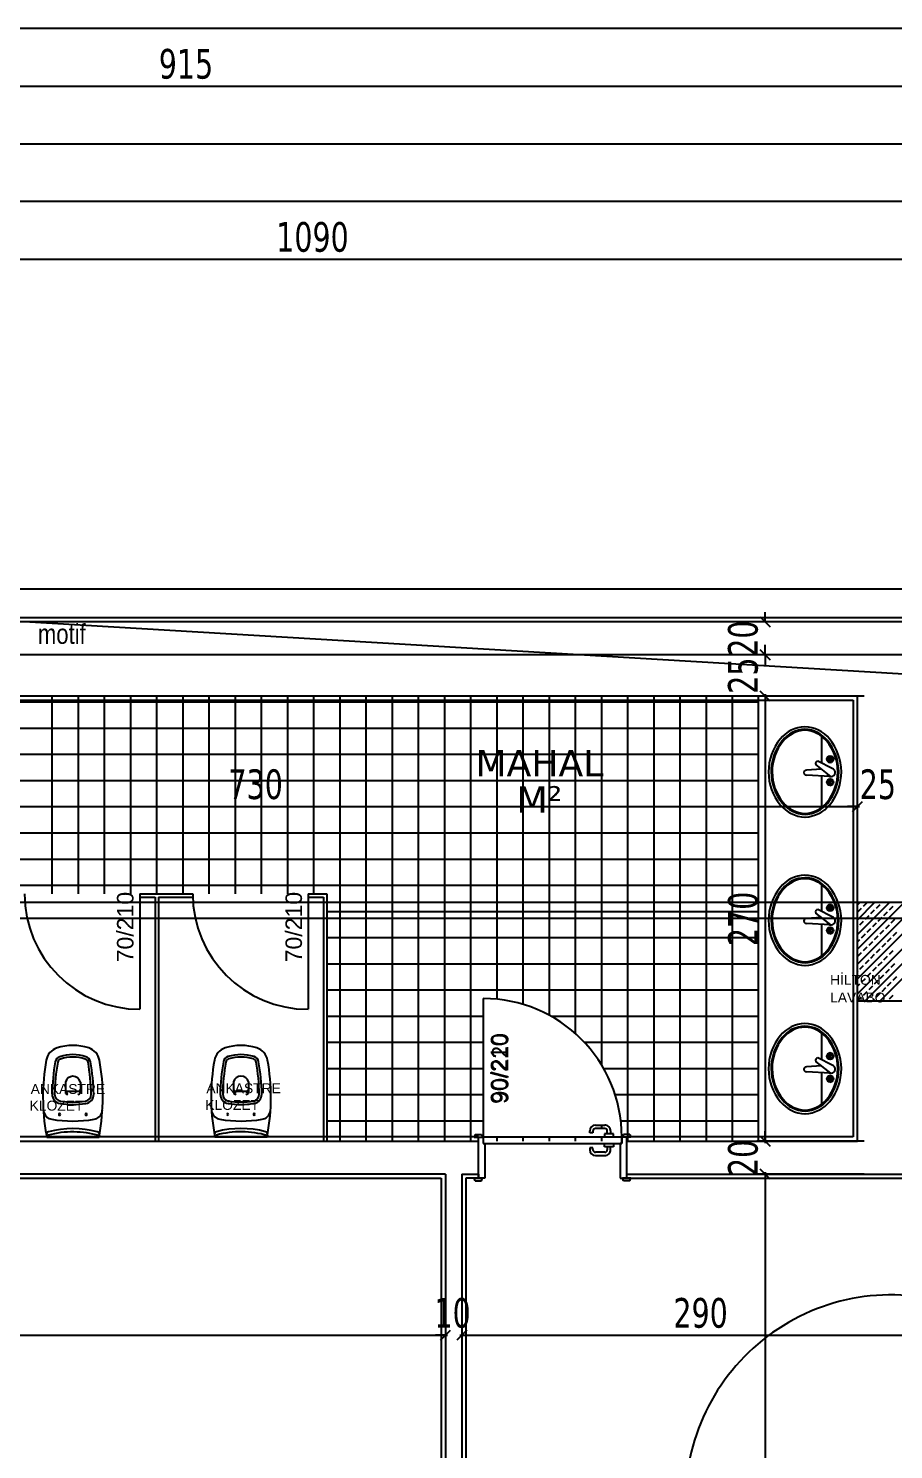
# Model space of a CAD drawing. Header units: millimetres. Extents: x 43168.9 to 43194.6, y -25545.1 to -25543.4.
# Drawn here: x 43176.3383 to 43176.4433, y -25543.9043 to -25543.7319 of the extents above; entities that cross this region are included whole.
import ezdxf
from ezdxf.enums import TextEntityAlignment as Align

# ---------------------------------------------------------------- set-up
doc = ezdxf.new("R2010")
doc.units = ezdxf.units.MM
doc.header["$LTSCALE"] = 200
for name, pattern in [('DASHDOT', [1, 0.5, -0.25, 0, -0.25]), ('DASHDOT2', [0.5, 0.25, -0.125, 0, -0.125]), ('HIDDEN2', [0.1875, 0.125, -0.0625])]:
    doc.linetypes.add(name, pattern=pattern)
for name, color, linetype in [('ahsap-mal_sgh', 44, 'Continuous'), ('aks_sgh', 5, 'DASHDOT2'), ('dograma_sgh', 43, 'Continuous'), ('duv_sgh', 4, 'Continuous'), ('gor-3_sgh', 191, 'Continuous'), ('gor-4_sgh', 17, 'Continuous'), ('izd.tas.alt_sgh', 214, 'HIDDEN2'), ('kolon-b.a_sgh', 6, 'Continuous'), ('olcuaks_sgh', 41, 'Continuous'), ('olcudis_sgh', 185, 'Continuous'), ('olcuic_sgh', 183, 'Continuous'), ('poz_sgh', 12, 'Continuous'), ('siva_sgh', 145, 'Continuous'), ('tarama-betonarme_sgh', 223, 'Continuous'), ('tarama-zemin_sgh', 197, 'Continuous'), ('yapi-yaklasma_sgh', 41, 'DASHDOT'), ('yazi-genel_sgh', 7, 'Continuous'), ('yazi-merdi_sgh', 9, 'Continuous')]:
    doc.layers.add(name, color=color, linetype=linetype)
doc.styles.add('dim', font='VERDANA.TTF', dxfattribs={"width": 0.7})
doc.styles.add('text1', font='VERDANA.TTF')
doc.styles.add('text2', font='arial.ttf')

msp = doc.modelspace()

# ---------------------------------------------------------------- linework, layer by layer
at = {"color": 0, "linetype": 'ByBlock', "lineweight": -2}
for p, q in [((43176.42708504685, -25543.80331939969), (43176.42828504685, -25543.80451939969)), ((43176.42828504685, -25543.80851939969), (43176.42708504685, -25543.80731939969)), ((43176.42708504685, -25543.80731939969), (43176.42828504685, -25543.80851939969)), ((43176.42828504685, -25543.81351939969), (43176.42708504685, -25543.81231939969)), ((43176.42828504685, -25543.81351939969), (43176.42708504685, -25543.81231939969)), ((43176.43827904171, -25543.82692160917), (43176.43947904171, -25543.82572160917)), ((43176.43827904171, -25543.82692160917), (43176.43947904171, -25543.82572160917)), ((43176.42708504685, -25543.86631939969), (43176.42828504685, -25543.86751939969)), ((43176.42708504685, -25543.86631939969), (43176.42828504685, -25543.86751939969)), ((43176.42828504685, -25543.87151939969), (43176.42708504685, -25543.87031939969)), ((43176.42828504685, -25543.87151939969), (43176.42708504685, -25543.87031939969)), ((43176.38827897156, -25543.89105548641), (43176.38947897156, -25543.88985548641)), ((43176.38827897156, -25543.89105548641), (43176.38947897156, -25543.88985548641)), ((43176.39147849217, -25543.88985548641), (43176.39027849217, -25543.89105548641)), ((43176.39147849217, -25543.88985548641), (43176.39027849217, -25543.89105548641))]:
    msp.add_line(p, q, dxfattribs=at)
at = {"color": 0}
for p, q in [((43176.43456886913, -25543.82105482806), (43176.43456155071, -25543.81781560509)), ((43176.43566369481, -25543.82267447481), (43176.4338258716, -25543.82123768714)), ((43176.43583141184, -25543.82171259138), (43176.43408909859, -25543.82080487576)), ((43176.4345033729, -25543.82176799277), (43176.43268267696, -25543.82189350493)), ((43176.4355856699, -25543.82267836698), (43176.43268403254, -25543.8224935034)), ((43176.43458094517, -25543.82639982743), (43176.43457239136, -25543.82261381091)), ((43176.43456886913, -25543.83905482806), (43176.43456155071, -25543.83581560509)), ((43176.43583141184, -25543.83971259138), (43176.43408909859, -25543.83880487576)), ((43176.4345033729, -25543.83976799277), (43176.43268267696, -25543.83989350493)), ((43176.4355856699, -25543.84067836698), (43176.43268403254, -25543.8404935034)), ((43176.43566369481, -25543.84067447481), (43176.4338258716, -25543.83923768714)), ((43176.43458094517, -25543.84439982743), (43176.43457239136, -25543.84061381091)), ((43176.43456886913, -25543.85705482806), (43176.43456155071, -25543.85381560509)), ((43176.4345033729, -25543.85776799277), (43176.43268267696, -25543.85789350493)), ((43176.43566369481, -25543.85867447481), (43176.4338258716, -25543.85723768714)), ((43176.43583141184, -25543.85771259138), (43176.43408909859, -25543.85680487576)), ((43176.4355856699, -25543.85867836698), (43176.43268403254, -25543.8584935034)), ((43176.43458094517, -25543.86239982743), (43176.43457239136, -25543.85861381091))]:
    msp.add_line(p, q, dxfattribs=at)
at = {"color": 0, "linetype": 'Continuous'}
for p, q in [((43176.34276762548, -25543.85974547969), (43176.34276762548, -25543.86095507969)), ((43176.34276762548, -25543.86085427969), (43176.34458202549, -25543.86085427969)), ((43176.34458202549, -25543.85974547969), (43176.34458202549, -25543.86095507969)), ((43176.36316762548, -25543.85973623457), (43176.36316762548, -25543.86094583457)), ((43176.36316762548, -25543.86084503457), (43176.36498202548, -25543.86084503457)), ((43176.36498202548, -25543.85973623457), (43176.36498202548, -25543.86094583457)), ((43176.34051216548, -25543.86641939969), (43176.34684481885, -25543.86641939969)), ((43176.36091216548, -25543.86641015457), (43176.36724481885, -25543.86641015457))]:
    msp.add_line(p, q, dxfattribs=at)
at = {"color": 0}
for centre, radius in [((43176.43557335302, -25543.82058902033), 0.0003999999999999999), ((43176.43557336418, -25543.82059395941), 0.00012439710618346), ((43176.43557963119, -25543.82336781058), 0.0003999999999999999), ((43176.4355835999, -25543.82337272114), 0.00012439710618346), ((43176.43557335302, -25543.83858902033), 0.0003999999999999999), ((43176.43557336418, -25543.83859395941), 0.00012439710618346), ((43176.43557963119, -25543.84136781058), 0.0003999999999999999), ((43176.4355835999, -25543.84137272114), 0.00012439710618346), ((43176.43557335302, -25543.85658902033), 0.0003999999999999999), ((43176.43557336418, -25543.85659395941), 0.00012439710618346), ((43176.43557963119, -25543.85936781058), 0.0003999999999999999), ((43176.4355835999, -25543.85937272114), 0.00012439710618346)]:
    msp.add_circle(centre, radius, dxfattribs=at)
for centre, radius, start, end in [((43176.43265225047, -25543.82067906822), 0.004049800000000042, 92.34144846815191, 141.0254493116323), ((43176.43265225047, -25543.82067906822), 0.003729800000000142, 92.34144846815191, 141.0374485130349), ((43176.43265225047, -25543.82067906822), 0.003609800000000368, 92.4144489425547, 141.0414486837131), ((43176.43236439121, -25543.82067971858), 0.003729799999999996, 39.22144891144489, 87.91744892275713), ((43176.43236439121, -25543.82067971858), 0.003609800000000158, 39.21744894451481, 87.84444887202177), ((43176.43236439121, -25543.82067971858), 0.004049800000000196, 39.23344902604195, 87.91744892275713), ((43176.43236439121, -25543.82067971858), 0.004049800000000196, 39.23344902604195, 87.91744892275713), ((43176.43439522357, -25543.82210811395), 0.006303700000000025, 140.8924481706946, 180.1294491598119), ((43176.43439522357, -25543.82210811395), 0.005983699999999953, 140.8924481706946, 180.1294491598119), ((43176.43439522357, -25543.82210811395), 0.005863699999999879, 140.8924481706946, 180.1294491598119), ((43176.43062787319, -25543.82211662559), 0.005863680000000023, 0.1294491598119359, 39.36644884608541), ((43176.43062787319, -25543.82211662559), 0.00598367999999993, 0.1294491598119359, 39.36644884608541), ((43176.43062787319, -25543.82211662559), 0.00630367999999993, 0.1294491598119359, 39.36644884608541), ((43176.43410378835, -25543.82111026008), 0.0003057374255369491, 92.75394875847647, 204.6318366495053), ((43176.43537362108, -25543.82070788947), 0.0002299507936827259, 59.99192556043507, 150.5591996478084), ((43176.43537310831, -25543.82048093307), 0.0002299507936830513, 209.6996983647158, 299.1727794599041), ((43176.43568638537, -25543.82039142524), 0.0002299507936863471, 119.6996974594217, 210.6818776873972), ((43176.43568728909, -25543.82079142422), 0.0002299507936839769, 151.504049280144, 240.5592005554265), ((43176.43545942897, -25543.82039193801), 0.0002299507936865124, 329.5770206721867, 60.55920055542649), ((43176.43546033269, -25543.82079193699), 0.0002299507936837746, 299.6996974594217, 28.75484834267048), ((43176.43577362005, -25543.82070698575), 0.0002299507936834118, 29.6996983647158, 120.2669726766437), ((43176.43577310729, -25543.82048002935), 0.0002299507936838005, 241.0861183972154, 330.5591996478084), ((43176.43439522357, -25543.82210811395), 0.006303680000000212, 180.1294491598119, 219.3664488460854), ((43176.43439522357, -25543.82210811395), 0.006303680000000212, 180.1294491598119, 219.3664488460854), ((43176.43439522357, -25543.82210811395), 0.00598367999999993, 180.1294491598119, 219.3664488460854), ((43176.43439522357, -25543.82210811395), 0.005863680000000023, 180.1294491598119, 219.3664488460854), ((43176.43268335475, -25543.82219350417), 0.0002999999999999998, 90.12944811996509, 270.1294481199652), ((43176.43062787319, -25543.82211662559), 0.005863680000000021, 320.8924481706946, 0.1294491598119359), ((43176.43537989924, -25543.82348667972), 0.0002299507936829976, 61.08611839721542, 150.5591996478084), ((43176.43568011333, -25543.82218672309), 0.0005000000000000007, 194.2419070007854, 73.73305435689988), ((43176.43062787319, -25543.82211662559), 0.005983680000000094, 320.8924481706946, 0.1294491598119359), ((43176.43569267383, -25543.82317477208), 0.0002299507936846747, 119.6996974594217, 208.7548483426704), ((43176.43062787319, -25543.82211662559), 0.0063036799999998, 320.8924481706946, 0.1294491598119359), ((43176.43546571743, -25543.82317528485), 0.0002299507936848985, 331.504049280144, 60.55920055542649), ((43176.43577989822, -25543.823485776), 0.0002299507936828297, 29.6996983647158, 119.1727794599041), ((43176.43537938647, -25543.82325972332), 0.000229950793684276, 209.6996983647158, 300.2669726766437), ((43176.43569357755, -25543.82357477106), 0.0002299507936844641, 149.5770206721868, 240.5592005554265), ((43176.43546662115, -25543.82357528383), 0.0002299507936846248, 299.6996974594217, 30.68187768739717), ((43176.43577938545, -25543.8232588196), 0.0002299507936852562, 239.991925560435, 330.5591996478084), ((43176.43265872556, -25543.82354502091), 0.004049800000000196, 219.2334490260419, 267.9174489227572), ((43176.43265872556, -25543.82354502091), 0.004049800000000196, 219.2334490260419, 267.9174489227572), ((43176.43265872556, -25543.82354502091), 0.003729799999999996, 219.2214489114449, 267.9174489227572), ((43176.43265872556, -25543.82354502091), 0.003609800000000158, 219.2174489445148, 267.8444488720218), ((43176.43237086629, -25543.82354567127), 0.003609800000000086, 272.4144489425547, 321.0414486837131), ((43176.43237086629, -25543.82354567127), 0.003729800000000142, 272.3414484681519, 321.0374485130349), ((43176.43237086629, -25543.82354567127), 0.004049800000000324, 272.3414484681519, 321.0254493116323), ((43176.43237086629, -25543.82354567127), 0.004049800000000324, 272.3414484681519, 321.0254493116323), ((43176.43265225047, -25543.83867906822), 0.004049800000000042, 92.34144846815191, 141.0254493116323), ((43176.43265225047, -25543.83867906822), 0.003729800000000142, 92.34144846815191, 141.0374485130349), ((43176.43265225047, -25543.83867906822), 0.003609800000000368, 92.4144489425547, 141.0414486837131), ((43176.43236439121, -25543.83867971858), 0.003729799999999996, 39.22144891144489, 87.91744892275713), ((43176.43236439121, -25543.83867971858), 0.003609800000000158, 39.21744894451481, 87.84444887202177), ((43176.43236439121, -25543.83867971858), 0.004049800000000196, 39.23344902604195, 87.91744892275713), ((43176.43236439121, -25543.83867971858), 0.004049800000000196, 39.23344902604195, 87.91744892275713), ((43176.43439522357, -25543.84010811395), 0.006303700000000025, 140.8924481706946, 180.1294491598119), ((43176.43439522357, -25543.84010811395), 0.005983699999999953, 140.8924481706946, 180.1294491598119), ((43176.43439522357, -25543.84010811395), 0.005863699999999879, 140.8924481706946, 180.1294491598119), ((43176.43062787319, -25543.84011662559), 0.005863680000000023, 0.1294491598119359, 39.36644884608541), ((43176.43062787319, -25543.84011662559), 0.00598367999999993, 0.1294491598119359, 39.36644884608541), ((43176.43062787319, -25543.84011662559), 0.00630367999999993, 0.1294491598119359, 39.36644884608541), ((43176.43410378835, -25543.83911026008), 0.0003057374255369491, 92.75394875847647, 204.6318366495053), ((43176.43537362108, -25543.83870788947), 0.0002299507936827259, 59.99192556043507, 150.5591996478084), ((43176.43537310831, -25543.83848093307), 0.0002299507936830513, 209.6996983647158, 299.1727794599041), ((43176.43568638537, -25543.83839142524), 0.0002299507936863471, 119.6996974594217, 210.6818776873972), ((43176.43568728909, -25543.83879142422), 0.0002299507936839769, 151.504049280144, 240.5592005554265), ((43176.43545942897, -25543.83839193801), 0.0002299507936865124, 329.5770206721867, 60.55920055542649), ((43176.43546033269, -25543.83879193699), 0.0002299507936837746, 299.6996974594217, 28.75484834267048), ((43176.43577362005, -25543.83870698575), 0.0002299507936834118, 29.6996983647158, 120.2669726766437), ((43176.43577310729, -25543.83848002935), 0.0002299507936838005, 241.0861183972154, 330.5591996478084), ((43176.43439522357, -25543.84010811395), 0.006303680000000212, 180.1294491598119, 219.3664488460854), ((43176.43439522357, -25543.84010811395), 0.006303680000000212, 180.1294491598119, 219.3664488460854), ((43176.43439522357, -25543.84010811395), 0.00598367999999993, 180.1294491598119, 219.3664488460854), ((43176.43439522357, -25543.84010811395), 0.005863680000000023, 180.1294491598119, 219.3664488460854), ((43176.43268335475, -25543.84019350417), 0.0002999999999999998, 90.12944811996509, 270.1294481199652), ((43176.43062787319, -25543.84011662559), 0.005863680000000021, 320.8924481706946, 0.1294491598119359), ((43176.43568011333, -25543.84018672309), 0.0005000000000000007, 194.2419070007854, 73.73305435689988), ((43176.43062787319, -25543.84011662559), 0.005983680000000094, 320.8924481706946, 0.1294491598119359), ((43176.43062787319, -25543.84011662559), 0.0063036799999998, 320.8924481706946, 0.1294491598119359), ((43176.43537989924, -25543.84148667972), 0.0002299507936829976, 61.08611839721542, 150.5591996478084), ((43176.43537938647, -25543.84125972332), 0.000229950793684276, 209.6996983647158, 300.2669726766437), ((43176.43569267383, -25543.84117477208), 0.0002299507936846747, 119.6996974594217, 208.7548483426704), ((43176.43569357755, -25543.84157477106), 0.0002299507936844641, 149.5770206721868, 240.5592005554265), ((43176.43546571743, -25543.84117528485), 0.0002299507936848985, 331.504049280144, 60.55920055542649), ((43176.43546662115, -25543.84157528383), 0.0002299507936846248, 299.6996974594217, 30.68187768739717), ((43176.43577938545, -25543.8412588196), 0.0002299507936852562, 239.991925560435, 330.5591996478084), ((43176.43577989822, -25543.841485776), 0.0002299507936828297, 29.6996983647158, 119.1727794599041), ((43176.43265872556, -25543.84154502091), 0.003729799999999996, 219.2214489114449, 267.9174489227572), ((43176.43265872556, -25543.84154502091), 0.003609800000000158, 219.2174489445148, 267.8444488720218), ((43176.43237086629, -25543.84154567127), 0.003609800000000086, 272.4144489425547, 321.0414486837131), ((43176.43237086629, -25543.84154567127), 0.003729800000000142, 272.3414484681519, 321.0374485130349), ((43176.43265872556, -25543.84154502091), 0.004049800000000196, 219.2334490260419, 267.9174489227572), ((43176.43265872556, -25543.84154502091), 0.004049800000000196, 219.2334490260419, 267.9174489227572), ((43176.43237086629, -25543.84154567127), 0.004049800000000324, 272.3414484681519, 321.0254493116323), ((43176.43237086629, -25543.84154567127), 0.004049800000000324, 272.3414484681519, 321.0254493116323), ((43176.43439522357, -25543.85810811395), 0.006303700000000025, 140.8924481706946, 180.1294491598119), ((43176.43265225047, -25543.85667906822), 0.004049800000000042, 92.34144846815191, 141.0254493116323), ((43176.43265225047, -25543.85667906822), 0.003729800000000142, 92.34144846815191, 141.0374485130349), ((43176.43265225047, -25543.85667906822), 0.003609800000000368, 92.4144489425547, 141.0414486837131), ((43176.43236439121, -25543.85667971858), 0.003729799999999996, 39.22144891144489, 87.91744892275713), ((43176.43236439121, -25543.85667971858), 0.003609800000000158, 39.21744894451481, 87.84444887202177), ((43176.43236439121, -25543.85667971858), 0.004049800000000196, 39.23344902604195, 87.91744892275713), ((43176.43236439121, -25543.85667971858), 0.004049800000000196, 39.23344902604195, 87.91744892275713), ((43176.43062787319, -25543.85811662559), 0.00598367999999993, 0.1294491598119359, 39.36644884608541), ((43176.43062787319, -25543.85811662559), 0.00630367999999993, 0.1294491598119359, 39.36644884608541), ((43176.43439522357, -25543.85810811395), 0.005983699999999953, 140.8924481706946, 180.1294491598119), ((43176.43439522357, -25543.85810811395), 0.005863699999999879, 140.8924481706946, 180.1294491598119), ((43176.43062787319, -25543.85811662559), 0.005863680000000023, 0.1294491598119359, 39.36644884608541), ((43176.43410378835, -25543.85711026008), 0.0003057374255369491, 92.75394875847647, 204.6318366495053), ((43176.43537362108, -25543.85670788947), 0.0002299507936827259, 59.99192556043507, 150.5591996478084), ((43176.43537310831, -25543.85648093307), 0.0002299507936830513, 209.6996983647158, 299.1727794599041), ((43176.43568011333, -25543.85818672309), 0.0005000000000000007, 194.2419070007854, 73.73305435689988), ((43176.43568638537, -25543.85639142524), 0.0002299507936863471, 119.6996974594217, 210.6818776873972), ((43176.43568728909, -25543.85679142422), 0.0002299507936839769, 151.504049280144, 240.5592005554265), ((43176.43545942897, -25543.85639193801), 0.0002299507936865124, 329.5770206721867, 60.55920055542649), ((43176.43546033269, -25543.85679193699), 0.0002299507936837746, 299.6996974594217, 28.75484834267048), ((43176.43577362005, -25543.85670698575), 0.0002299507936834118, 29.6996983647158, 120.2669726766437), ((43176.43577310729, -25543.85648002935), 0.0002299507936838005, 241.0861183972154, 330.5591996478084), ((43176.43439522357, -25543.85810811395), 0.006303680000000212, 180.1294491598119, 219.3664488460854), ((43176.43439522357, -25543.85810811395), 0.006303680000000212, 180.1294491598119, 219.3664488460854), ((43176.43439522357, -25543.85810811395), 0.00598367999999993, 180.1294491598119, 219.3664488460854), ((43176.43439522357, -25543.85810811395), 0.005863680000000023, 180.1294491598119, 219.3664488460854), ((43176.43268335475, -25543.85819350417), 0.0002999999999999998, 90.12944811996509, 270.1294481199652), ((43176.43062787319, -25543.85811662559), 0.005863680000000021, 320.8924481706946, 0.1294491598119359), ((43176.43537989924, -25543.85948667972), 0.0002299507936829976, 61.08611839721542, 150.5591996478084), ((43176.43537938647, -25543.85925972332), 0.000229950793684276, 209.6996983647158, 300.2669726766437), ((43176.43062787319, -25543.85811662559), 0.005983680000000094, 320.8924481706946, 0.1294491598119359), ((43176.43569267383, -25543.85917477208), 0.0002299507936846747, 119.6996974594217, 208.7548483426704), ((43176.43569357755, -25543.85957477106), 0.0002299507936844641, 149.5770206721868, 240.5592005554265), ((43176.43062787319, -25543.85811662559), 0.0063036799999998, 320.8924481706946, 0.1294491598119359), ((43176.43546571743, -25543.85917528485), 0.0002299507936848985, 331.504049280144, 60.55920055542649), ((43176.43546662115, -25543.85957528383), 0.0002299507936846248, 299.6996974594217, 30.68187768739717), ((43176.43577938545, -25543.8592588196), 0.0002299507936852562, 239.991925560435, 330.5591996478084), ((43176.43577989822, -25543.859485776), 0.0002299507936828297, 29.6996983647158, 119.1727794599041), ((43176.43265872556, -25543.85954502091), 0.004049800000000196, 219.2334490260419, 267.9174489227572), ((43176.43265872556, -25543.85954502091), 0.004049800000000196, 219.2334490260419, 267.9174489227572), ((43176.43265872556, -25543.85954502091), 0.003729799999999996, 219.2214489114449, 267.9174489227572), ((43176.43265872556, -25543.85954502091), 0.003609800000000158, 219.2174489445148, 267.8444488720218), ((43176.43237086629, -25543.85954567127), 0.003609800000000086, 272.4144489425547, 321.0414486837131), ((43176.43237086629, -25543.85954567127), 0.003729800000000142, 272.3414484681519, 321.0374485130349), ((43176.43237086629, -25543.85954567127), 0.004049800000000324, 272.3414484681519, 321.0254493116323), ((43176.43237086629, -25543.85954567127), 0.004049800000000324, 272.3414484681519, 321.0254493116323)]:
    msp.add_arc(centre, radius, start, end, dxfattribs=at)
at = {"color": 0, "linetype": 'Continuous'}
for centre, radius, start, end in [((43176.34232966548, -25543.85743433969), 0.0019152, 107.6511703157193, 169.7388938313445), ((43176.34367482548, -25543.86166173969), 0.006351460000000001, 72.3488296842807, 107.6511703157193), ((43176.34502000548, -25543.85743433969), 0.0019152, 10.26110616865548, 72.3488296842807), ((43176.36272966548, -25543.85742509457), 0.0019152, 107.6511703157193, 169.7388938313445), ((43176.36407482548, -25543.86165249457), 0.006351460000000001, 72.3488296842807, 107.6511703157193), ((43176.36542000548, -25543.85742509457), 0.0019152, 10.26110616865548, 72.3488296842807), ((43176.36528602548, -25543.86159011969), 0.02524468, 169.7388938313445, 190.4550879234587), ((43176.36528602548, -25543.86159011969), 0.02413588000000001, 169.7388938313445, 179.1167887146018), ((43176.36528602548, -25543.86159011969), 0.02383348, 169.7388938313445, 179.1167887146018), ((43176.34232966548, -25543.85743433969), 0.0008064000000000001, 107.6511703157193, 169.7388938313445), ((43176.34232966548, -25543.85743433969), 0.000504, 107.6511703157193, 169.7388938313445), ((43176.34367482548, -25543.86166173969), 0.005242660000000001, 72.3488296842807, 107.6511703157193), ((43176.34367482548, -25543.86166173969), 0.00494026, 72.3488296842807, 107.6511703157193), ((43176.34502000548, -25543.85743433969), 0.000504, 10.26110616865548, 72.3488296842807), ((43176.34502000548, -25543.85743433969), 0.0008064000000000001, 10.26110616865548, 72.3488296842807), ((43176.32206364549, -25543.86159011969), 0.02383348, 0.8832112853981974, 10.26110616865548), ((43176.32206364549, -25543.86159011969), 0.02413588000000001, 0.8832112853981974, 10.26110616865548), ((43176.32206364549, -25543.86159011969), 0.02524468, 349.5449120765413, 10.26110616865548), ((43176.38568602548, -25543.86158087457), 0.02524468, 169.7388938313445, 190.4550879234587), ((43176.38568602548, -25543.86158087457), 0.02413588000000001, 169.7388938313445, 179.1167887146018), ((43176.38568602548, -25543.86158087457), 0.02383348, 169.7388938313445, 179.1167887146018), ((43176.36272966548, -25543.85742509457), 0.0008064000000000001, 107.6511703157193, 169.7388938313445), ((43176.36272966548, -25543.85742509457), 0.000504, 107.6511703157193, 169.7388938313445), ((43176.36407482548, -25543.86165249457), 0.005242660000000001, 72.3488296842807, 107.6511703157193), ((43176.36407482548, -25543.86165249457), 0.00494026, 72.3488296842807, 107.6511703157193), ((43176.36542000548, -25543.85742509457), 0.000504, 10.26110616865548, 72.3488296842807), ((43176.36542000548, -25543.85742509457), 0.0008064000000000001, 10.26110616865548, 72.3488296842807), ((43176.34246364548, -25543.86158087457), 0.02383348, 0.8832112853981974, 10.26110616865548), ((43176.34246364548, -25543.86158087457), 0.02413588000000001, 0.8832112853981974, 10.26110616865548), ((43176.34246364548, -25543.86158087457), 0.02524468, 349.5449120765413, 10.26110616865548), ((43176.34367482548, -25543.85997587969), 0.000936, 14.250033162787, 165.749966837213), ((43176.36407482548, -25543.85996663457), 0.000936, 14.250033162787, 165.749966837213), ((43176.34228182548, -25543.86123547969), 0.00112896, 179.1167887146018, 261.5721288573596), ((43176.34296922548, -25543.86065267969), 0.0002016, 180, 270), ((43176.34307002548, -25543.86095507969), 0.0003024, 180, 270), ((43176.34427962548, -25543.86095507969), 0.0003024, 270, 0), ((43176.34438042549, -25543.86065267969), 0.0002016, 270, 0), ((43176.34506782548, -25543.86123547969), 0.00112896, 278.4278711426404, 0.8832112853981974), ((43176.36268182549, -25543.86122623457), 0.00112896, 179.1167887146018, 261.5721288573596), ((43176.36268182549, -25543.86122623457), 0.00082656, 179.1167887146018, 261.5721288573596), ((43176.36336922548, -25543.86064343457), 0.0002016, 180, 270), ((43176.36347002548, -25543.86094583457), 0.0003024, 180, 270), ((43176.36467962548, -25543.86094583457), 0.0003024, 270, 0), ((43176.36478042548, -25543.86064343457), 0.0002016, 270, 0), ((43176.36546782548, -25543.86122623457), 0.00082656, 278.4278711426404, 0.8832112853981974), ((43176.36546782548, -25543.86122623457), 0.00112896, 278.4278711426404, 0.8832112853981974), ((43176.34228182548, -25543.86123547969), 0.00082656, 179.1167887146018, 261.5721288573596), ((43176.34367482548, -25543.85183373969), 0.01063334, 261.5721288573596, 278.4278711426404), ((43176.34367482548, -25543.85183373969), 0.01033094, 261.5721288573596, 278.4278711426404), ((43176.34506782548, -25543.86123547969), 0.00082656, 278.4278711426404, 0.8832112853981974), ((43176.36407482548, -25543.85182449457), 0.01063334, 261.5721288573596, 278.4278711426404), ((43176.36407482548, -25543.85182449457), 0.01033094, 261.5721288573596, 278.4278711426404), ((43176.34167266548, -25543.86295367969), 0.00159678, 187.8829391510027, 197.8230578895351), ((43176.34130408549, -25543.86307219969), 0.0012096, 197.8230578895351, 260.2937211705449), ((43176.34367482548, -25543.84921187969), 0.0152712, 260.2937211705449, 279.7147820364132), ((43176.34206202548, -25543.86367667969), 0.000105, 0, 180), ((43176.34206202548, -25543.86367667969), 0.000105, 180, 0), ((43176.34528452548, -25543.86367667969), 0.000105, 0, 180), ((43176.34528452548, -25543.86367667969), 0.000105, 180, 0), ((43176.34604764549, -25543.86307183969), 0.0012096, 279.7147820364132, 343.5794602278623), ((43176.34571120548, -25543.86297269969), 0.00156034, 343.5794602278623, 352.6360440278248), ((43176.36207266548, -25543.86294443457), 0.00159678, 187.8829391510027, 197.8230578895351), ((43176.36170408548, -25543.86306295457), 0.0012096, 197.8230578895351, 260.2937211705449), ((43176.36407482548, -25543.84920263457), 0.0152712, 260.2937211705449, 279.7147820364132), ((43176.36246202549, -25543.86366743457), 0.000105, 0, 180), ((43176.36246202549, -25543.86366743457), 0.000105, 180, 0), ((43176.36568452548, -25543.86366743457), 0.000105, 0, 180), ((43176.36568452548, -25543.86366743457), 0.000105, 180, 0), ((43176.36644764548, -25543.86306259457), 0.0012096, 279.7147820364132, 343.5794602278623), ((43176.36611120548, -25543.86296345457), 0.00156034, 343.5794602278623, 352.6360440278248), ((43176.34079748549, -25543.86610895969), 0.0003427200000000001, 104.8880348737768, 190.4550879234587), ((43176.3435515057, -25543.86565702196), 0.003133497843446896, 189.4432842341837, 194.0813480426066), ((43176.34075408548, -25543.86641939969), 0.00024192, 104.9799564708002, 180), ((43176.34367482548, -25543.87733507969), 0.0115416, 73.90120007865391, 104.9799564708002), ((43176.34367482548, -25543.87693187969), 0.0115416, 75.11196512622318, 104.8880348737768), ((43176.34655216548, -25543.86610895969), 0.0003427200000000001, 349.5449120765413, 75.11196512622318), ((43176.34663872548, -25543.86639527969), 0.0002074999999995732, 353.3247924130553, 73.11128217804732), ((43176.35453240587, -25543.86766558291), 0.007787937268195099, 168.9367709064706, 170.7922601701281), ((43176.36119748549, -25543.86609971457), 0.0003427200000000001, 104.8880348737768, 190.4550879234587), ((43176.3639515057, -25543.86564777685), 0.003133497843446896, 189.4432842341837, 194.0813480426066), ((43176.36115408548, -25543.86641015457), 0.00024192, 104.9799564708002, 180), ((43176.36407482548, -25543.87732583457), 0.0115416, 73.90120007865391, 104.9799564708002), ((43176.36407482548, -25543.87692263457), 0.0115416, 75.11196512622318, 104.8880348737768), ((43176.36695216548, -25543.86609971457), 0.0003427200000000001, 349.5449120765413, 75.11196512622318), ((43176.36703872548, -25543.86638603457), 0.0002074999999995732, 353.3247924130553, 73.11128217804732), ((43176.37493240587, -25543.86765633779), 0.007787937268195099, 168.9367709064706, 170.7922601701281)]:
    msp.add_arc(centre, radius, start, end, dxfattribs=at)
msp.add_arc((43176.44301943074, -25543.91057170097), 0.02501633546223407, 65.0047613712798, 175.0047617633608)
at = {"layer": 'ahsap-mal_sgh'}
for p, q in [((43176.35181163273, -25543.83691939969), (43176.35821163272, -25543.83691939969)), ((43176.35181163273, -25543.83691939969), (43176.35181163273, -25543.85091939969)), ((43176.37221163273, -25543.83691939969), (43176.37447849217, -25543.83691939969)), ((43176.37221163273, -25543.83691939969), (43176.37221163273, -25543.85091939969)), ((43176.37447849217, -25543.83691939969), (43176.37447849217, -25543.86691939969)), ((43176.35181163273, -25543.83731939969), (43176.35367849217, -25543.83731939969)), ((43176.35367849217, -25543.83731939969), (43176.35367849217, -25543.86691939969)), ((43176.35407849216, -25543.83731939969), (43176.35407849216, -25543.86691939969)), ((43176.35407849216, -25543.83731939969), (43176.35821734818, -25543.83731939969)), ((43176.37221163273, -25543.83731939969), (43176.37407849217, -25543.83731939969)), ((43176.37407849217, -25543.83731939969), (43176.37407849217, -25543.86691939969))]:
    msp.add_line(p, q, dxfattribs=at)
for centre in [(43176.35181163273, -25543.83691939969), (43176.37221163273, -25543.83691939969)]:
    msp.add_arc(centre, 0.014, 180, 270, dxfattribs=at)
at = {"layer": 'aks_sgh'}
msp.add_line((43176.98687959124, -25543.83991939969), (43176.18487849217, -25543.83991939969), dxfattribs=at)
at = {"layer": 'dograma_sgh', "color": 145}
msp.add_line((43176.3934790417, -25543.84961939969), (43176.3934790417, -25543.86641939969), dxfattribs=at)
at = {"layer": 'dograma_sgh'}
for p, q in [((43176.39247904171, -25543.86611939969), (43176.3923790417, -25543.86641939969)), ((43176.39247904171, -25543.86611939969), (43176.3932790417, -25543.86611939969)), ((43176.3932790417, -25543.86611939969), (43176.39337904171, -25543.86641939969)), ((43176.40638904158, -25543.86591940038), (43176.40638904151, -25543.86567940038)), ((43176.40678904158, -25543.86591940028), (43176.40638904158, -25543.86591940038)), ((43176.40678904151, -25543.86567940028), (43176.40678904158, -25543.86591940028)), ((43176.40708904133, -25543.8649794002), (43176.40822904134, -25543.86497939991)), ((43176.40822904144, -25543.86537939991), (43176.40708904144, -25543.8653794002)), ((43176.4092790416, -25543.86601939964), (43176.4081790416, -25543.86601939992)), ((43176.4081790416, -25543.86601939992), (43176.4081790417, -25543.86641939991)), ((43176.4085290416, -25543.86601939983), (43176.40852904152, -25543.86567939983)), ((43176.40892904151, -25543.86567939973), (43176.4089290416, -25543.86601939973)), ((43176.40927904171, -25543.86641939962), (43176.4092790416, -25543.86601939964)), ((43176.4104790417, -25543.86611939969), (43176.41037904171, -25543.86641939969)), ((43176.41127904171, -25543.86611939969), (43176.4104790417, -25543.86611939969)), ((43176.41127904171, -25543.86611939969), (43176.4113790417, -25543.86641939969)), ((43176.3923790417, -25543.86641939969), (43176.39337904171, -25543.86641939969)), ((43176.3928790417, -25543.87141939969), (43176.3928790417, -25543.86641939969)), ((43176.3928790417, -25543.86641939969), (43176.3934790417, -25543.86641939969)), ((43176.4102790417, -25543.86641939969), (43176.3934790417, -25543.86641939969)), ((43176.3934790417, -25543.86641939969), (43176.3934790417, -25543.86721939969)), ((43176.3934790417, -25543.86641939969), (43176.3934790417, -25543.86671939969)), ((43176.3934790417, -25543.86671939969), (43176.3934790417, -25543.86721939969)), ((43176.3934790417, -25543.86721939969), (43176.4102790417, -25543.86721939969)), ((43176.3934790417, -25543.86721939969), (43176.39367904171, -25543.86721939969)), ((43176.39367904171, -25543.86721939969), (43176.39367904171, -25543.87141939969)), ((43176.40678904158, -25543.8677193991), (43176.40638904158, -25543.86771939899)), ((43176.40638904158, -25543.86771939899), (43176.40638904151, -25543.86795939899)), ((43176.40678904151, -25543.8679593991), (43176.40678904158, -25543.8677193991)), ((43176.4081790416, -25543.86761939946), (43176.4081790417, -25543.86721939946)), ((43176.4092790416, -25543.86761939974), (43176.4081790416, -25543.86761939946)), ((43176.4085290416, -25543.86761939955), (43176.40852904152, -25543.86795939955)), ((43176.40892904151, -25543.86795939965), (43176.4089290416, -25543.86761939965)), ((43176.40927904171, -25543.86721939976), (43176.4092790416, -25543.86761939974)), ((43176.4102790417, -25543.86721939969), (43176.41007904171, -25543.86721939969)), ((43176.41007904171, -25543.86721939969), (43176.41007904171, -25543.87141939969)), ((43176.4102790417, -25543.86721939969), (43176.4102790417, -25543.86641939969)), ((43176.4108790417, -25543.86641939969), (43176.4102790417, -25543.86641939969)), ((43176.4102790417, -25543.86641939969), (43176.4102790417, -25543.86671939969)), ((43176.4102790417, -25543.86671939969), (43176.4102790417, -25543.86721939969)), ((43176.4113790417, -25543.86641939969), (43176.41037904171, -25543.86641939969)), ((43176.4108790417, -25543.87141939969), (43176.4108790417, -25543.86641939969)), ((43176.40822904144, -25543.86825939947), (43176.40708904144, -25543.86825939918)), ((43176.40708904133, -25543.86865939918), (43176.40822904134, -25543.86865939947)), ((43176.39247904171, -25543.87171939969), (43176.3923790417, -25543.87141939969)), ((43176.3923790417, -25543.87141939969), (43176.39337904171, -25543.87141939969)), ((43176.39367904171, -25543.87141939969), (43176.3928790417, -25543.87141939969)), ((43176.3932790417, -25543.87171939969), (43176.39337904171, -25543.87141939969)), ((43176.41007904171, -25543.87141939969), (43176.4108790417, -25543.87141939969)), ((43176.4104790417, -25543.87171939969), (43176.41037904171, -25543.87141939969)), ((43176.4113790417, -25543.87141939969), (43176.41037904171, -25543.87141939969)), ((43176.41127904171, -25543.87171939969), (43176.4113790417, -25543.87141939969)), ((43176.39247904171, -25543.87171939969), (43176.3932790417, -25543.87171939969)), ((43176.41127904171, -25543.87171939969), (43176.4104790417, -25543.87171939969))]:
    msp.add_line(p, q, dxfattribs=at)
at = {"layer": 'dograma_sgh', "color": 145}
msp.add_arc((43176.3934790417, -25543.86641939969), 0.0168, 0, 90, dxfattribs=at)
at = {"layer": 'dograma_sgh'}
for centre, radius, start, end in [((43176.40708904151, -25543.8656794002), 0.0007, 90.00001459085833, 180.0000145908581), ((43176.40708904151, -25543.8656794002), 0.0003, 90.00001459085833, 180.0000145908581), ((43176.40822904151, -25543.86567939991), 0.0007, 1.459085805009095e-05, 90.00001459085833), ((43176.40822904151, -25543.86567939991), 0.0003, 1.459085805009095e-05, 90.00001459085833), ((43176.40708904151, -25543.86795939918), 0.0007, 179.9999854091419, 269.9999854091417), ((43176.40708904151, -25543.86795939918), 0.0003, 179.9999854091419, 269.9999854091417), ((43176.40822904151, -25543.86795939947), 0.0003, 269.9999854091417, 359.9999854091419), ((43176.40822904151, -25543.86795939947), 0.0007, 269.9999854091417, 359.9999854091419)]:
    msp.add_arc(centre, radius, start, end, dxfattribs=at)
at = {"layer": 'duv_sgh'}
for p, q in [((43176.48187849217, -25543.80391939969), (43176.26387849217, -25543.80391939969)), ((43176.4508790417, -25543.80791939969), (43176.26387849217, -25543.80791939969)), ((43176.43887904171, -25543.81291939969), (43176.26987849217, -25543.81291939969)), ((43176.43887904171, -25543.83791939969), (43176.43887904171, -25543.81291939969)), ((43176.43887904171, -25543.86691939969), (43176.43887904171, -25543.84991939969)), ((43176.27287849216, -25543.86691939969), (43176.3928790417, -25543.86691939969)), ((43176.3928790417, -25543.87141939969), (43176.3928790417, -25543.86641939969)), ((43176.4108790417, -25543.87141939969), (43176.4108790417, -25543.86641939969)), ((43176.4108790417, -25543.86691939969), (43176.43887904171, -25543.86691939969)), ((43176.38887849217, -25543.87091939969), (43176.26887849216, -25543.87092864481)), ((43176.38887849217, -25543.87091939969), (43176.38887849217, -25543.95991939969)), ((43176.39087849217, -25543.87091939969), (43176.39087849217, -25543.95991939969)), ((43176.3908790417, -25543.87091939969), (43176.3928790417, -25543.87091939969)), ((43176.4108790417, -25543.87091939969), (43176.4508790417, -25543.87091939969))]:
    msp.add_line(p, q, dxfattribs=at)
at = {"layer": 'gor-3_sgh'}
msp.add_line((43176.4268790417, -25543.86691939969), (43176.4268790417, -25543.81291939969), dxfattribs=at)
at = {"layer": 'gor-4_sgh'}
msp.add_line((43176.25987849216, -25543.79991939969), (43176.58587849217, -25543.79991939969), dxfattribs=at)
at = {"layer": 'izd.tas.alt_sgh'}
msp.add_line((43176.2638790417, -25543.83791939969), (43176.90787959124, -25543.83791939969), dxfattribs=at)
at = {"layer": 'kolon-b.a_sgh'}
for p, q in [((43176.43887904171, -25543.83791939969), (43176.4508790417, -25543.83791939969)), ((43176.43887904171, -25543.84991939969), (43176.43887904171, -25543.83791939969)), ((43176.4508790417, -25543.84991939969), (43176.43887904171, -25543.84991939969))]:
    msp.add_line(p, q, dxfattribs=at)
at = {"layer": 'olcuaks_sgh'}
for p, q in [((43176.9201290417, -25543.73191939969), (43176.2516290417, -25543.73191939969)), ((43176.26562904171, -25543.73891939969), (43176.44912904171, -25543.73891939969))]:
    msp.add_line(p, q, dxfattribs=at)
at = {"layer": 'olcudis_sgh'}
for p, q in [((43176.24762849216, -25543.74591939969), (43176.92412959124, -25543.74591939969)), ((43176.90812959124, -25543.75291939969), (43176.26362904171, -25543.75291939969)), ((43176.26362851321, -25543.75991939969), (43176.48212849216, -25543.75991939969))]:
    msp.add_line(p, q, dxfattribs=at)
at = {"layer": 'olcuic_sgh'}
for p, q in [((43176.43968504685, -25543.80391939969), (43176.42668504686, -25543.80391939969)), ((43176.42768504685, -25543.80391939969), (43176.42768504685, -25543.80271939969)), ((43176.42768504685, -25543.80791939969), (43176.42768504685, -25543.80671939969)), ((43176.43968504685, -25543.80791939969), (43176.42668504686, -25543.80791939969)), ((43176.43968504685, -25543.80791939969), (43176.42668504686, -25543.80791939969)), ((43176.42768504685, -25543.80791939969), (43176.42768504685, -25543.80911939969)), ((43176.43968504685, -25543.81291939969), (43176.42668504686, -25543.81291939969)), ((43176.43968504685, -25543.81291939969), (43176.42668504686, -25543.81291939969)), ((43176.42768504685, -25543.81266939969), (43176.42768504685, -25543.86716939969)), ((43176.42768504685, -25543.81291939969), (43176.42768504685, -25543.81411939969)), ((43176.29262849216, -25543.82632160917), (43176.4391290417, -25543.82632160917)), ((43176.43887904171, -25543.82632160917), (43176.4376790417, -25543.82632160917)), ((43176.43887904171, -25543.82691939969), (43176.43887904171, -25543.82532160917)), ((43176.43887904171, -25543.82691939969), (43176.43887904171, -25543.82532160917)), ((43176.42768504685, -25543.86691939969), (43176.42768504685, -25543.86571939969)), ((43176.43968504685, -25543.86691939969), (43176.42668504686, -25543.86691939969)), ((43176.43968504685, -25543.86691939969), (43176.42668504686, -25543.86691939969)), ((43176.43968504685, -25543.87091939969), (43176.42668504686, -25543.87091939969)), ((43176.43968504685, -25543.87091939969), (43176.42668504686, -25543.87091939969)), ((43176.42768504685, -25543.87066939969), (43176.42768504685, -25544.54616939969)), ((43176.42768504685, -25543.87091939969), (43176.42768504685, -25543.87211939969)), ((43176.38887897156, -25543.88599667773), (43176.38887897156, -25543.89145548641)), ((43176.38887897156, -25543.88599667773), (43176.38887897156, -25543.89145548641)), ((43176.39087849217, -25543.88599667773), (43176.39087849217, -25543.89145548641)), ((43176.39087849217, -25543.88599667773), (43176.39087849217, -25543.89145548641)), ((43176.25662849216, -25543.89045548641), (43176.38912897155, -25543.89045548641)), ((43176.38887897156, -25543.89045548641), (43176.38767897156, -25543.89045548641)), ((43176.39062849217, -25543.89045548641), (43176.44912904171, -25543.89045548641)), ((43176.39087849217, -25543.89045548641), (43176.39207849216, -25543.89045548641))]:
    msp.add_line(p, q, dxfattribs=at)
at = {"layer": 'siva_sgh'}
for p, q in [((43176.48236849216, -25543.80341939969), (43176.2633790417, -25543.80341939969)), ((43176.29337849217, -25543.81341939969), (43176.43837849217, -25543.81341939969)), ((43176.43837849217, -25543.81341939969), (43176.43837849217, -25543.86641015457)), ((43176.3928790417, -25543.86641015457), (43176.27337849217, -25543.86641015457)), ((43176.43837849217, -25543.86641015457), (43176.4108790417, -25543.86641015457)), ((43176.26887849216, -25543.8714286448), (43176.38837849216, -25543.87141939969)), ((43176.38837849216, -25543.87141939969), (43176.38837849216, -25543.95991939969)), ((43176.3928790417, -25543.87141939969), (43176.39137904171, -25543.87141939969)), ((43176.39137904171, -25543.87141939969), (43176.39137904171, -25543.95991939969)), ((43176.3928790417, -25543.87091939969), (43176.3928790417, -25543.87141939969)), ((43176.4108790417, -25543.87141939969), (43176.45136849217, -25543.87141939969))]:
    msp.add_line(p, q, dxfattribs=at)
at = {"layer": 'tarama-betonarme_sgh'}
for p, q in [((43176.43887904171, -25543.83825308235), (43176.43921272436, -25543.83791939969)), ((43176.43887904171, -25543.84004913357), (43176.44100877559, -25543.83791939969)), ((43176.43887904171, -25543.8418451848), (43176.44280482682, -25543.83791939969)), ((43176.43887904171, -25543.84364123602), (43176.44460087804, -25543.83791939969)), ((43176.43887904171, -25543.84543728725), (43176.44639692926, -25543.83791939969)), ((43176.43887904171, -25543.84723333847), (43176.44819298049, -25543.83791939969)), ((43176.43887904171, -25543.84902938969), (43176.44998903171, -25543.83791939969)), ((43176.4389446226, -25543.83908552746), (43176.4393936354, -25543.83863651465)), ((43176.43961814181, -25543.83841200824), (43176.44006715462, -25543.83796299544)), ((43176.44118968663, -25543.83863651465), (43176.44163869943, -25543.83818750184)), ((43176.44186320584, -25543.83796299544), (43176.44190680159, -25543.83791939969)), ((43176.44276123145, -25543.83886102105), (43176.44321024426, -25543.83841200824)), ((43176.439169129, -25543.84065707228), (43176.43961814181, -25543.84020805947)), ((43176.43978508293, -25543.84991939969), (43176.4508790417, -25543.83882544092)), ((43176.43984264821, -25543.83998355307), (43176.44029166102, -25543.83953454026)), ((43176.44051616742, -25543.83931003386), (43176.44096518023, -25543.83886102105)), ((43176.44074067382, -25543.84088157868), (43176.44118968663, -25543.84043256587)), ((43176.44141419303, -25543.84020805947), (43176.44186320584, -25543.83975904666)), ((43176.44208771224, -25543.83953454026), (43176.44253672505, -25543.83908552746)), ((43176.44298573786, -25543.84043256587), (43176.44343475066, -25543.83998355307)), ((43176.43887904171, -25543.84094715957), (43176.4389446226, -25543.84088157868)), ((43176.4393936354, -25543.8422286171), (43176.43984264821, -25543.84177960429)), ((43176.44006715462, -25543.84155509789), (43176.44051616742, -25543.84110608508)), ((43176.44096518023, -25543.8424531235), (43176.44141419303, -25543.84200411069)), ((43176.44158113416, -25543.84991939969), (43176.4508790417, -25543.84062149215)), ((43176.44163869943, -25543.84177960429), (43176.44208771224, -25543.84133059148)), ((43176.44231221864, -25543.84110608508), (43176.44276123145, -25543.84065707228)), ((43176.44253672505, -25543.8426776299), (43176.44298573786, -25543.8422286171)), ((43176.44321024426, -25543.84200411069), (43176.44365925706, -25543.84155509789)), ((43176.43887904171, -25543.8427432108), (43176.439169129, -25543.8424531235)), ((43176.43961814181, -25543.84380016192), (43176.44006715462, -25543.84335114911)), ((43176.44029166102, -25543.84312664271), (43176.44074067382, -25543.8426776299)), ((43176.44118968663, -25543.84402466832), (43176.44163869943, -25543.84357565552)), ((43176.44186320584, -25543.84335114911), (43176.44231221864, -25543.8429021363)), ((43176.44276123145, -25543.84424917472), (43176.44321024426, -25543.84380016192)), ((43176.4389446226, -25543.84447368113), (43176.4393936354, -25543.84402466832)), ((43176.439169129, -25543.84604522595), (43176.43961814181, -25543.84559621314)), ((43176.43984264821, -25543.84537170674), (43176.44029166102, -25543.84492269393)), ((43176.44051616742, -25543.84469818753), (43176.44096518023, -25543.84424917472)), ((43176.44141419303, -25543.84559621314), (43176.44186320584, -25543.84514720034)), ((43176.44208771224, -25543.84492269393), (43176.44253672505, -25543.84447368113)), ((43176.44298573786, -25543.84582071954), (43176.44343475066, -25543.84537170674)), ((43176.43887904171, -25543.84633531325), (43176.4389446226, -25543.84626973235)), ((43176.4393936354, -25543.84761677077), (43176.43984264821, -25543.84716775796)), ((43176.44006715462, -25543.84694325156), (43176.44051616742, -25543.84649423875)), ((43176.44074067382, -25543.84626973235), (43176.44118968663, -25543.84582071954)), ((43176.44096518023, -25543.84784127717), (43176.44141419303, -25543.84739226437)), ((43176.44163869943, -25543.84716775796), (43176.44208771224, -25543.84671874516)), ((43176.44231221864, -25543.84649423875), (43176.44276123145, -25543.84604522595)), ((43176.44321024426, -25543.84739226437), (43176.44365925706, -25543.84694325156)), ((43176.43887904171, -25543.84813136447), (43176.439169129, -25543.84784127717)), ((43176.43961814181, -25543.84918831559), (43176.44006715462, -25543.84873930279)), ((43176.44029166102, -25543.84851479638), (43176.44074067382, -25543.84806578358)), ((43176.44118968663, -25543.84941282199), (43176.44163869943, -25543.84896380919)), ((43176.44186320584, -25543.84873930279), (43176.44231221864, -25543.84829028998)), ((43176.44253672505, -25543.84806578358), (43176.44298573786, -25543.84761677077)), ((43176.4389446226, -25543.8498618348), (43176.4393936354, -25543.84941282199)), ((43176.44068310894, -25543.84991939969), (43176.44096518023, -25543.8496373284)), ((43176.44247916016, -25543.84991939969), (43176.44253672505, -25543.8498618348)), ((43176.44276123145, -25543.8496373284), (43176.44321024426, -25543.84918831559))]:
    msp.add_line(p, q, dxfattribs=at)
at = {"layer": 'tarama-zemin_sgh'}
for p, q in [((43176.34117444949, -25543.83691939969), (43176.34117444949, -25543.81291939969)), ((43176.34434944949, -25543.83691939969), (43176.34434944949, -25543.81291939969)), ((43176.34752444949, -25543.83691939969), (43176.34752444949, -25543.81291939969)), ((43176.35069944949, -25543.83691939969), (43176.35069944949, -25543.81291939969)), ((43176.35387444949, -25543.83691939969), (43176.35387444949, -25543.81291939969)), ((43176.35704944949, -25543.83691939969), (43176.35704944949, -25543.81291939969)), ((43176.36022444949, -25543.83691939969), (43176.36022444949, -25543.81291939969)), ((43176.36339944949, -25543.83691939969), (43176.36339944949, -25543.81291939969)), ((43176.36657444949, -25543.83691939969), (43176.36657444949, -25543.81291939969)), ((43176.36974944948, -25543.83691939969), (43176.36974944948, -25543.81291939969)), ((43176.37292444949, -25543.83691939969), (43176.37292444949, -25543.81291939969)), ((43176.37609944949, -25543.86691939969), (43176.37609944949, -25543.81291939969)), ((43176.37927444949, -25543.86691939969), (43176.37927444949, -25543.81291939969)), ((43176.38244944949, -25543.86691939969), (43176.38244944949, -25543.81291939969)), ((43176.38562444949, -25543.86691939969), (43176.38562444949, -25543.81291939969)), ((43176.38879944949, -25543.86691939969), (43176.38879944949, -25543.81291939969)), ((43176.39197444949, -25543.86691939969), (43176.39197444949, -25543.81291939969)), ((43176.39514944949, -25543.84970264947), (43176.39514944949, -25543.81291939969)), ((43176.39832444949, -25543.85033331802), (43176.39832444949, -25543.81291939969)), ((43176.40149944949, -25543.85165752112), (43176.40149944949, -25543.81291939969)), ((43176.40467444949, -25543.85389331313), (43176.40467444949, -25543.81291939969)), ((43176.40784944949, -25543.85771702185), (43176.40784944949, -25543.81291939969)), ((43176.41102444949, -25543.86691939969), (43176.41102444949, -25543.81291939969)), ((43176.41419944949, -25543.86691939969), (43176.41419944949, -25543.81291939969)), ((43176.41737444949, -25543.86691939969), (43176.41737444949, -25543.81291939969)), ((43176.42054944949, -25543.86691939969), (43176.42054944949, -25543.81291939969)), ((43176.42372444949, -25543.86691939969), (43176.42372444949, -25543.81291939969)), ((43176.4268790417, -25543.81367500002), (43176.29837849217, -25543.81367500002)), ((43176.4268790417, -25543.81685000002), (43176.29837849217, -25543.81685000002)), ((43176.4268790417, -25543.82002500002), (43176.29837849217, -25543.82002500002)), ((43176.4268790417, -25543.82320000002), (43176.29837849217, -25543.82320000002)), ((43176.4268790417, -25543.82637500002), (43176.29837849217, -25543.82637500002)), ((43176.4268790417, -25543.82955000002), (43176.29837849217, -25543.82955000002)), ((43176.4268790417, -25543.83272500002), (43176.29837849217, -25543.83272500002)), ((43176.4268790417, -25543.83590000002), (43176.29837849217, -25543.83590000002)), ((43176.4268790417, -25543.83907500002), (43176.37447849217, -25543.83907500002)), ((43176.4268790417, -25543.84225000002), (43176.37447849217, -25543.84225000002)), ((43176.4268790417, -25543.84542500002), (43176.37447849217, -25543.84542500002)), ((43176.4268790417, -25543.84860000002), (43176.37447849217, -25543.84860000002)), ((43176.3934790417, -25543.85177500002), (43176.37447849217, -25543.85177500002)), ((43176.4268790417, -25543.85177500002), (43176.40171199734, -25543.85177500002)), ((43176.3934790417, -25543.85495000002), (43176.37447849217, -25543.85495000002)), ((43176.4268790417, -25543.85495000002), (43176.40575474418, -25543.85495000002)), ((43176.3934790417, -25543.85812500002), (43176.37447849217, -25543.85812500002)), ((43176.4268790417, -25543.85812500002), (43176.40808872802, -25543.85812500002)), ((43176.3934790417, -25543.86130000002), (43176.37447849217, -25543.86130000002)), ((43176.4268790417, -25543.86130000002), (43176.40948003377, -25543.86130000002)), ((43176.3934790417, -25543.86447500002), (43176.37447849217, -25543.86447500002)), ((43176.4268790417, -25543.86447500002), (43176.41016614181, -25543.86447500002)), ((43176.40784944949, -25543.86537940001), (43176.40784944949, -25543.8649794)), ((43176.39514944949, -25543.86691939969), (43176.39514944949, -25543.86641939969)), ((43176.39832444949, -25543.86691939969), (43176.39832444949, -25543.86641939969)), ((43176.40149944949, -25543.86691939969), (43176.40149944949, -25543.86641939969)), ((43176.40467444949, -25543.86691939969), (43176.40467444949, -25543.86641939969)), ((43176.40784944949, -25543.86691939969), (43176.40784944949, -25543.86641939969))]:
    msp.add_line(p, q, dxfattribs=at)
at = {"layer": 'yapi-yaklasma_sgh'}
msp.add_line((43176.18399999916, -25543.79475840276), (43176.99777171501, -25543.84306695065), dxfattribs=at)
msp.add_line((43176.18399999916, -25543.79475840276), (43176.99777171501, -25543.84306695065), dxfattribs=at)

# ---------------------------------------------------------------- texts
at = {"color": 7, "style": 'text1'}
for tag, text, p in [('MAHAL', '', (43176.40028456732, -25543.82104832937)), ('M²', 'm²', (43176.40028456732, -25543.82543232937))]:
    msp.add_attdef(tag, text=text, height=0.003200000000004366, dxfattribs=at).set_placement(p, align=Align.MIDDLE)
at = {"layer": 'olcuaks_sgh', "color": 2, "style": 'dim', "width": 0.7}
msp.add_text('915', height=0.0036, dxfattribs=at).set_placement((43176.35410084157, -25543.73800818411))
at = {"layer": 'olcudis_sgh', "color": 2, "style": 'dim', "width": 0.7}
msp.add_text('1090', height=0.0036, dxfattribs=at).set_placement((43176.36835045702, -25543.75900818411))
at = {"layer": 'olcuic_sgh', "color": 2, "style": 'dim', "width": 0.7}
for s, p in [('20', (43176.42677262241, -25543.80814492017)), ('25', (43176.42677262241, -25543.81263645812)), ('270', (43176.42677262241, -25543.84324667974)), ('20', (43176.42677262241, -25543.87114492017))]:
    msp.add_text(s, height=0.0036, rotation=90, dxfattribs=at).set_placement(p)
for s, p in [('730', (43176.36255741032, -25543.82540918473)), ('25', (43176.43916171847, -25543.82540918473)), ('10', (43176.38755420534, -25543.88954427083)), ('290', (43176.41655148688, -25543.88954306196))]:
    msp.add_text(s, height=0.0036, dxfattribs=at).set_placement(p)
at = {"layer": 'poz_sgh', "style": 'text2'}
for s, p in [('70/210', (43176.35102364443, -25543.8409445343)), ('70/210', (43176.37147378502, -25543.8409445343)), ('90/210', (43176.39638046448, -25543.8581301256)), ('90/220', (43176.39652667227, -25543.85807000901))]:
    msp.add_text(s, height=0.002, rotation=90, dxfattribs=at).set_placement(p, align=Align.CENTER)
at = {"layer": 'yazi-genel_sgh', "style": 'text2'}
for s, p in [('HİLTON ', (43176.43555743481, -25543.84794575738)), ('LAVABO', (43176.43556889457, -25543.85008491154)), ('ANKASTRE ', (43176.33855345703, -25543.86118672841)), ('ANKASTRE ', (43176.35986986503, -25543.8611001215)), ('KLOZET', (43176.33842821829, -25543.86320760153)), ('KLOZET', (43176.35974462629, -25543.86312099462))]:
    msp.add_text(s, height=0.0012, dxfattribs=at).set_placement(p)
at = {"layer": 'yazi-merdi_sgh', "style": 'text2', "width": 0.8}
msp.add_text('motif', height=0.0024, dxfattribs=at).set_placement((43176.33942285819, -25543.80658079882))

doc.saveas('drawing.dxf')
